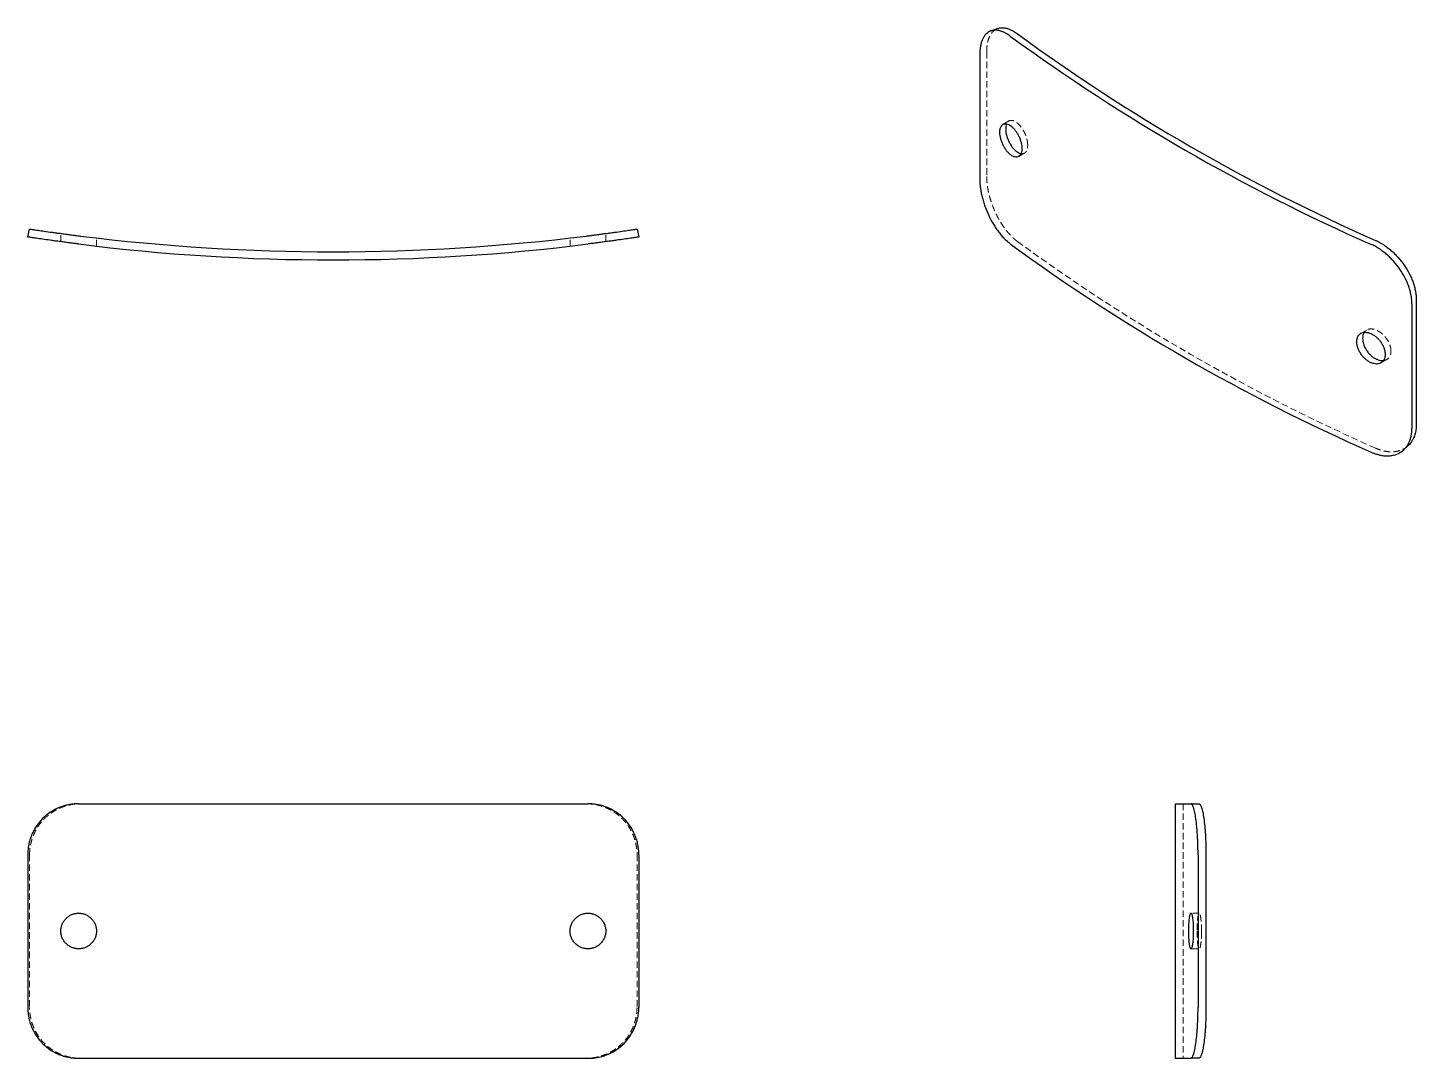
# Model space of a CAD drawing. Header units: millimetres. Extents: x 284 to 557, y 194 to 396.
import ezdxf

# ---------------------------------------------------------------- set-up
doc = ezdxf.new("R2010")
doc.units = ezdxf.units.MM
doc.linetypes.add('HIDDEN', pattern=[1.905, 1.27, -0.635])

msp = doc.modelspace()

# ---------------------------------------------------------------- linework, layer by layer
at = {"color": 7, "linetype": 'Continuous', "lineweight": 25}
for p, q in [((474.51, 396.32), (473.15, 395.82)), ((470.99, 391.22), (470.99, 366.73)), ((284.05, 355.35), (284.41, 356.91)), ((403.69, 356.91), (404.05, 355.35)), ((555.85, 342.24), (555.85, 317.74)), ((556.7, 343.02), (556.7, 318.53)), ((554.23, 313.53), (555.08, 314.31)), ((293.99, 243.97), (394.1, 243.97)), ((509.35, 243.97), (509.35, 193.97)), ((509.35, 243.97), (512.48, 243.97)), ((512.48, 243.97), (514.04, 243.97)), ((284.05, 233.97), (284.05, 203.97)), ((404.05, 233.97), (404.05, 203.97)), ((513.85, 233.97), (513.85, 203.97)), ((515.41, 233.97), (515.41, 203.97)), ((293.99, 193.97), (394.1, 193.97)), ((509.35, 193.97), (512.48, 193.97)), ((514.04, 193.97), (512.48, 193.97))]:
    msp.add_line(p, q, dxfattribs=at)
at = {"color": 7, "linetype": 'HIDDEN', "lineweight": 18}
for p, q in [((472.35, 391.71), (472.35, 367.22)), ((476.7, 378.15), (475.56, 377.49)), ((478.63, 371.17), (479.76, 371.83)), ((290.55, 354.42), (290.55, 356.04)), ((297.55, 353.55), (297.55, 355.16)), ((390.55, 353.55), (390.55, 355.16)), ((397.55, 354.42), (397.55, 356.04)), ((546.98, 337.07), (545.84, 336.42)), ((549.77, 330.61), (550.91, 331.27)), ((510.95, 243.97), (510.95, 193.97)), ((284.41, 233.97), (284.41, 203.97)), ((403.69, 233.97), (403.69, 203.97)), ((514.08, 222.47), (512.47, 222.47)), ((512.47, 215.47), (514.08, 215.47))]:
    msp.add_line(p, q, dxfattribs=at)
at = {"color": 7, "linetype": 'Continuous', "lineweight": 25}
for centre, radius, start, end in [((700.75, 700.52), 378.85, 233.8098, 246.1955), ((701.12, 699.88), 377.35, 233.83, 246.1754), ((344.05, 753.45), 401, 262.8811, 277.1189), ((344.05, 753.45), 402.6, 262.858, 277.142), ((700.75, 659.7), 378.85, 233.8098, 246.1955)]:
    msp.add_arc(centre, radius, start, end, dxfattribs=at)
at = {"color": 7, "linetype": 'HIDDEN', "lineweight": 18}
msp.add_arc((701.12, 659.06), 377.35, 233.83, 246.1754, dxfattribs=at)
at = {"color": 7, "linetype": 'Continuous', "lineweight": 25}
for points, knots in [([(477.05, 394.77), (476.99, 394.82), (476.85, 394.91), (476.65, 395.05), (476.45, 395.18), (476.25, 395.3), (476.06, 395.41), (475.73, 395.57), (475.28, 395.76), (474.71, 395.92), (474.17, 395.99), (473.49, 395.96), (472.73, 395.7), (472.1, 395.15), (471.69, 394.54), (471.44, 394.01), (471.24, 393.41), (471.12, 392.86), (471.06, 392.38), (471.02, 392.01), (471, 391.62), (470.99, 391.36), (470.99, 391.22)], [0, 0, 0, 0, 0.020856, 0.041667, 0.062455, 0.083241, 0.104048, 0.124897, 0.187501, 0.250094, 0.312373, 0.374643, 0.499771, 0.624232, 0.686781, 0.749341, 0.811842, 0.874363, 0.905806, 0.937175, 0.968547, 1, 1, 1, 1]), ([(474.51, 396.3), (474.58, 396.33), (474.83, 396.44), (475.35, 396.49), (476.06, 396.43), (476.82, 396.19), (477.61, 395.82), (478.15, 395.45), (478.42, 395.26)], [0, 0, 0, 0, 0.0591387, 0.2469564, 0.4349134, 0.6228204, 0.8113307, 1, 1, 1, 1]), ([(474.93, 375.94), (474.94, 375.99), (474.94, 376.08), (474.94, 376.22), (474.96, 376.35), (474.98, 376.51), (475.02, 376.71), (475.12, 376.99), (475.29, 377.28), (475.56, 377.51), (475.88, 377.62), (476.26, 377.61), (476.66, 377.47), (477.09, 377.21), (477.51, 376.84), (477.92, 376.37), (478.3, 375.83), (478.63, 375.23), (478.91, 374.59), (479.08, 374.05), (479.17, 373.63), (479.23, 373.32), (479.26, 373.01), (479.26, 372.82), (479.26, 372.73)], [0, 0, 0, 0, 0.0156416, 0.0312515, 0.0468683, 0.0625308, 0.0938492, 0.1252242, 0.1875171, 0.2501622, 0.3125274, 0.3750496, 0.4376106, 0.4999322, 0.5625781, 0.6248521, 0.687464, 0.7498612, 0.8123185, 0.8749065, 0.9060754, 0.9372738, 0.9686278, 1, 1, 1, 1]), ([(476.25, 377.59), (476.24, 377.58), (476.18, 377.47), (476.11, 377.14), (476.09, 376.78), (476.08, 376.6)], [0, 0, 0, 0, 0.012518, 0.504528, 1, 1, 1, 1]), ([(476.08, 376.6), (476.08, 376.41), (476.1, 376.02), (476.23, 375.38), (476.43, 374.73), (476.7, 374.1), (477.03, 373.49), (477.4, 372.95), (477.81, 372.48), (478.23, 372.11), (478.65, 371.86), (478.94, 371.74), (479.07, 371.73), (479.09, 371.73)], [0, 0, 0, 0, 0.099141, 0.198571, 0.297489, 0.396965, 0.495998, 0.595278, 0.694622, 0.793584, 0.893062, 0.991949, 1, 1, 1, 1]), ([(479.26, 372.73), (479.26, 372.68), (479.26, 372.59), (479.26, 372.45), (479.24, 372.32), (479.22, 372.16), (479.17, 371.96), (479.08, 371.68), (478.91, 371.39), (478.63, 371.15), (478.3, 371.04), (477.92, 371.05), (477.51, 371.19), (477.09, 371.45), (476.67, 371.82), (476.26, 372.29), (475.89, 372.83), (475.56, 373.43), (475.29, 374.07), (475.12, 374.61), (475.03, 375.04), (474.97, 375.35), (474.94, 375.66), (474.94, 375.85), (474.93, 375.94)], [0, 0, 0, 0, 0.01561, 0.031188, 0.046773, 0.062403, 0.09369, 0.125028, 0.187546, 0.249885, 0.312519, 0.374798, 0.437401, 0.499807, 0.562245, 0.624823, 0.687096, 0.749728, 0.812002, 0.87457, 0.905743, 0.937064, 0.968583, 1, 1, 1, 1]), ([(470.99, 366.73), (470.99, 366.64), (470.99, 366.46), (471, 366.18), (471.02, 365.9), (471.04, 365.62), (471.07, 365.33), (471.13, 364.85), (471.24, 364.15), (471.44, 363.24), (471.69, 362.32), (472.09, 361.09), (472.72, 359.57), (473.49, 358.13), (474.17, 357.06), (474.71, 356.31), (475.27, 355.62), (475.76, 355.09), (476.15, 354.7), (476.45, 354.43), (476.75, 354.17), (476.95, 354.02), (477.05, 353.94)], [0, 0, 0, 0, 0.020848, 0.041653, 0.062438, 0.083225, 0.104036, 0.124894, 0.187478, 0.250098, 0.312357, 0.374653, 0.499772, 0.624284, 0.686792, 0.749342, 0.811861, 0.874422, 0.905843, 0.937197, 0.968557, 1, 1, 1, 1]), ([(293.99, 353.98), (293.88, 353.99), (293.67, 354.02), (293.34, 354.06), (293.02, 354.1), (292.7, 354.14), (292.37, 354.18), (291.84, 354.25), (291.1, 354.35), (290.18, 354.47), (289.3, 354.59), (288.19, 354.75), (286.92, 354.92), (285.88, 355.08), (285.21, 355.17), (284.79, 355.24), (284.46, 355.29), (284.26, 355.32), (284.15, 355.33), (284.09, 355.34), (284.05, 355.35), (284.05, 355.35), (284.05, 355.35)], [0, 0, 0, 0, 0.020856, 0.041667, 0.062455, 0.083241, 0.104048, 0.124897, 0.187501, 0.250094, 0.312373, 0.374643, 0.499771, 0.624232, 0.686781, 0.749341, 0.811842, 0.874363, 0.905806, 0.937175, 0.968547, 1, 1, 1, 1]), ([(284.41, 356.91), (284.41, 356.91), (284.41, 356.91), (284.42, 356.91), (284.45, 356.91), (284.49, 356.9), (284.54, 356.89), (284.63, 356.88), (284.82, 356.85), (285.15, 356.8), (285.57, 356.74), (286.23, 356.64), (287.27, 356.49), (288.53, 356.31), (289.65, 356.16), (290.53, 356.04), (291.45, 355.92), (292.24, 355.81), (292.89, 355.73), (293.37, 355.67), (293.86, 355.6), (294.19, 355.56), (294.35, 355.54)], [0, 0, 0, 0, 0.020848, 0.041653, 0.062438, 0.083225, 0.104036, 0.124894, 0.187478, 0.250098, 0.312357, 0.374653, 0.499772, 0.624284, 0.686792, 0.749342, 0.811861, 0.874422, 0.905843, 0.937197, 0.968557, 1, 1, 1, 1]), ([(393.74, 355.54), (393.85, 355.56), (394.07, 355.58), (394.39, 355.62), (394.72, 355.67), (395.04, 355.71), (395.36, 355.75), (395.89, 355.82), (396.63, 355.91), (397.55, 356.04), (398.43, 356.16), (399.55, 356.31), (400.81, 356.49), (401.85, 356.64), (402.52, 356.74), (402.94, 356.8), (403.27, 356.85), (403.47, 356.88), (403.58, 356.9), (403.64, 356.91), (403.68, 356.91), (403.69, 356.91), (403.69, 356.91)], [0, 0, 0, 0, 0.020856, 0.041667, 0.062455, 0.083241, 0.104048, 0.124897, 0.187501, 0.250094, 0.312374, 0.374643, 0.499771, 0.624231, 0.686781, 0.749341, 0.811842, 0.874363, 0.905806, 0.937175, 0.968547, 1, 1, 1, 1]), ([(404.05, 355.35), (404.05, 355.35), (404.04, 355.35), (404.03, 355.35), (404, 355.34), (403.96, 355.34), (403.92, 355.33), (403.82, 355.31), (403.63, 355.29), (403.3, 355.24), (402.89, 355.17), (402.22, 355.08), (401.18, 354.93), (399.92, 354.75), (398.8, 354.59), (397.92, 354.47), (397, 354.35), (396.21, 354.25), (395.57, 354.16), (395.08, 354.1), (394.59, 354.04), (394.27, 354), (394.1, 353.98)], [0, 0, 0, 0, 0.020848, 0.041653, 0.062438, 0.083225, 0.104036, 0.124894, 0.187478, 0.250098, 0.312357, 0.374653, 0.499772, 0.624284, 0.686792, 0.749342, 0.811861, 0.874422, 0.905843, 0.937197, 0.968557, 1, 1, 1, 1]), ([(548.7, 354.69), (548.78, 354.65), (548.96, 354.57), (549.21, 354.44), (549.47, 354.3), (549.73, 354.16), (549.99, 354.01), (550.41, 353.74), (551, 353.32), (551.74, 352.73), (552.45, 352.08), (553.35, 351.14), (554.37, 349.85), (555.21, 348.45), (555.75, 347.3), (556.09, 346.42), (556.36, 345.55), (556.52, 344.83), (556.61, 344.27), (556.66, 343.84), (556.69, 343.43), (556.7, 343.16), (556.7, 343.02)], [0, 0, 0, 0, 0.020856, 0.041667, 0.062455, 0.083241, 0.104048, 0.124897, 0.187501, 0.250094, 0.312374, 0.374643, 0.499771, 0.624231, 0.686781, 0.749341, 0.811842, 0.874363, 0.905806, 0.937175, 0.968547, 1, 1, 1, 1]), ([(555.85, 342.24), (555.84, 342.33), (555.84, 342.51), (555.83, 342.78), (555.81, 343.05), (555.78, 343.33), (555.74, 343.61), (555.66, 344.09), (555.51, 344.76), (555.24, 345.63), (554.9, 346.5), (554.36, 347.65), (553.52, 349.05), (552.5, 350.34), (551.6, 351.28), (550.89, 351.94), (550.16, 352.53), (549.52, 352.98), (549.01, 353.3), (548.62, 353.52), (548.23, 353.72), (547.97, 353.84), (547.84, 353.9)], [0, 0, 0, 0, 0.020848, 0.041653, 0.062438, 0.083225, 0.104036, 0.124894, 0.187478, 0.250098, 0.312357, 0.374653, 0.499772, 0.624284, 0.686792, 0.749342, 0.811861, 0.874422, 0.905843, 0.937197, 0.968557, 1, 1, 1, 1]), ([(545.03, 334.76), (545.03, 334.81), (545.03, 334.9), (545.04, 335.04), (545.05, 335.17), (545.09, 335.34), (545.14, 335.55), (545.26, 335.84), (545.48, 336.16), (545.83, 336.44), (546.25, 336.6), (546.73, 336.65), (547.26, 336.57), (547.8, 336.38), (548.35, 336.09), (548.87, 335.69), (549.36, 335.21), (549.78, 334.66), (550.13, 334.07), (550.35, 333.56), (550.48, 333.15), (550.54, 332.85), (550.59, 332.55), (550.59, 332.36), (550.6, 332.27)], [0, 0, 0, 0, 0.015642, 0.031253, 0.046869, 0.062531, 0.093852, 0.125224, 0.187515, 0.25016, 0.312521, 0.375047, 0.437607, 0.499932, 0.562579, 0.624856, 0.687468, 0.749865, 0.812322, 0.874907, 0.906078, 0.937274, 0.968629, 1, 1, 1, 1]), ([(546.5, 336.61), (546.46, 336.55), (546.32, 336.37), (546.2, 335.97), (546.18, 335.61), (546.16, 335.42)], [0, 0, 0, 0, 0.192209, 0.594693, 1, 1, 1, 1]), ([(546.16, 335.42), (546.18, 335.23), (546.2, 334.84), (546.36, 334.23), (546.62, 333.61), (546.97, 333.02), (547.39, 332.47), (547.87, 331.99), (548.4, 331.59), (548.94, 331.29), (549.48, 331.11), (549.93, 331.03), (550.17, 331.06), (550.25, 331.07)], [0, 0, 0, 0, 0.095078, 0.190431, 0.285291, 0.380689, 0.475655, 0.570871, 0.666141, 0.761052, 0.856454, 0.951292, 1, 1, 1, 1]), ([(550.6, 332.27), (550.59, 332.22), (550.59, 332.13), (550.58, 331.99), (550.57, 331.86), (550.53, 331.69), (550.48, 331.48), (550.35, 331.19), (550.14, 330.87), (549.78, 330.59), (549.36, 330.42), (548.87, 330.37), (548.35, 330.44), (547.8, 330.63), (547.26, 330.93), (546.73, 331.33), (546.25, 331.81), (545.83, 332.36), (545.48, 332.95), (545.27, 333.46), (545.14, 333.87), (545.08, 334.18), (545.03, 334.48), (545.03, 334.67), (545.03, 334.76)], [0, 0, 0, 0, 0.015609, 0.031187, 0.046771, 0.062401, 0.093687, 0.125028, 0.187548, 0.249889, 0.312523, 0.374803, 0.437404, 0.499806, 0.562245, 0.624819, 0.687092, 0.749724, 0.811999, 0.874568, 0.905741, 0.937064, 0.968582, 1, 1, 1, 1]), ([(547.84, 313.08), (547.93, 313.04), (548.1, 312.96), (548.36, 312.86), (548.62, 312.77), (548.88, 312.68), (549.13, 312.61), (549.56, 312.5), (550.15, 312.38), (550.89, 312.33), (551.59, 312.36), (552.49, 312.51), (553.51, 312.92), (554.35, 313.59), (554.9, 314.28), (555.24, 314.86), (555.51, 315.5), (555.67, 316.08), (555.76, 316.57), (555.81, 316.95), (555.84, 317.34), (555.84, 317.61), (555.85, 317.74)], [0, 0, 0, 0, 0.020856, 0.041667, 0.062455, 0.083241, 0.104048, 0.124897, 0.187501, 0.250094, 0.312373, 0.374643, 0.499771, 0.624232, 0.686781, 0.749341, 0.811842, 0.874363, 0.905806, 0.937175, 0.968547, 1, 1, 1, 1]), ([(556.7, 318.53), (556.68, 318.18), (556.66, 317.47), (556.44, 316.51), (556.1, 315.64), (555.65, 314.9), (555.27, 314.51), (555.08, 314.32)], [0, 0, 0, 0, 0.2031318, 0.4067742, 0.6105411, 0.8131748, 1, 1, 1, 1]), ([(293.99, 243.97), (293.88, 243.97), (293.67, 243.97), (293.34, 243.95), (293.02, 243.93), (292.7, 243.89), (292.37, 243.84), (291.84, 243.74), (291.1, 243.56), (290.18, 243.23), (289.3, 242.81), (288.19, 242.14), (286.92, 241.1), (285.88, 239.83), (285.21, 238.71), (284.79, 237.82), (284.46, 236.89), (284.26, 236.1), (284.15, 235.45), (284.09, 234.96), (284.05, 234.47), (284.05, 234.14), (284.05, 233.97)], [0, 0, 0, 0, 0.020856, 0.041667, 0.062455, 0.083241, 0.104048, 0.124897, 0.187501, 0.250094, 0.312373, 0.374643, 0.499771, 0.624232, 0.686781, 0.749341, 0.811842, 0.874363, 0.905806, 0.937175, 0.968547, 1, 1, 1, 1]), ([(404.05, 233.97), (404.05, 234.08), (404.04, 234.3), (404.03, 234.63), (404, 234.95), (403.96, 235.28), (403.92, 235.6), (403.82, 236.14), (403.63, 236.88), (403.3, 237.81), (402.89, 238.7), (402.22, 239.82), (401.18, 241.09), (399.92, 242.13), (398.8, 242.81), (397.92, 243.23), (397, 243.56), (396.21, 243.75), (395.57, 243.87), (395.08, 243.93), (394.59, 243.96), (394.27, 243.97), (394.1, 243.97)], [0, 0, 0, 0, 0.020848, 0.041653, 0.062438, 0.083225, 0.104036, 0.124894, 0.187478, 0.250098, 0.312357, 0.374653, 0.499772, 0.624284, 0.686792, 0.749342, 0.811861, 0.874422, 0.905843, 0.937197, 0.968557, 1, 1, 1, 1]), ([(513.85, 233.97), (513.85, 234.08), (513.85, 234.3), (513.85, 234.63), (513.84, 234.95), (513.84, 235.28), (513.83, 235.6), (513.81, 236.14), (513.79, 236.88), (513.74, 237.81), (513.67, 238.7), (513.58, 239.82), (513.43, 241.09), (513.25, 242.13), (513.09, 242.81), (512.97, 243.23), (512.85, 243.56), (512.75, 243.75), (512.66, 243.87), (512.6, 243.93), (512.54, 243.96), (512.5, 243.97), (512.48, 243.97)], [0, 0, 0, 0, 0.020848, 0.041653, 0.062438, 0.083225, 0.104036, 0.124894, 0.187478, 0.250098, 0.312357, 0.374653, 0.499772, 0.624284, 0.686792, 0.749342, 0.811861, 0.874422, 0.905843, 0.937197, 0.968557, 1, 1, 1, 1]), ([(514.04, 243.97), (514.06, 243.97), (514.08, 243.97), (514.12, 243.95), (514.17, 243.93), (514.21, 243.89), (514.25, 243.84), (514.32, 243.74), (514.41, 243.56), (514.54, 243.23), (514.66, 242.81), (514.81, 242.14), (514.99, 241.1), (515.14, 239.83), (515.24, 238.71), (515.3, 237.82), (515.35, 236.89), (515.38, 236.1), (515.4, 235.45), (515.41, 234.96), (515.41, 234.47), (515.41, 234.14), (515.41, 233.97)], [0, 0, 0, 0, 0.020856, 0.041667, 0.062455, 0.083241, 0.104048, 0.124897, 0.187501, 0.250094, 0.312374, 0.374643, 0.499771, 0.624231, 0.686781, 0.749341, 0.811842, 0.874363, 0.905806, 0.937175, 0.968547, 1, 1, 1, 1]), ([(290.55, 218.97), (290.55, 219.03), (290.55, 219.14), (290.56, 219.32), (290.58, 219.49), (290.62, 219.71), (290.69, 219.99), (290.85, 220.43), (291.12, 220.93), (291.56, 221.47), (292.09, 221.9), (292.7, 222.23), (293.36, 222.43), (294.05, 222.49), (294.73, 222.43), (295.39, 222.23), (296, 221.9), (296.53, 221.47), (296.97, 220.93), (297.24, 220.43), (297.4, 219.99), (297.48, 219.66), (297.54, 219.32), (297.54, 219.09), (297.55, 218.97)], [0, 0, 0, 0, 0.0156416, 0.0312515, 0.0468683, 0.0625308, 0.0938492, 0.1252242, 0.1875171, 0.2501622, 0.3125274, 0.3750496, 0.4376106, 0.4999322, 0.5625781, 0.6248521, 0.687464, 0.7498612, 0.8123185, 0.8749065, 0.9060754, 0.9372738, 0.9686278, 1, 1, 1, 1]), ([(390.55, 218.97), (390.55, 219.03), (390.55, 219.14), (390.56, 219.32), (390.58, 219.49), (390.62, 219.71), (390.69, 219.99), (390.85, 220.43), (391.12, 220.93), (391.56, 221.47), (392.1, 221.9), (392.7, 222.23), (393.36, 222.43), (394.05, 222.49), (394.73, 222.43), (395.39, 222.23), (396, 221.9), (396.53, 221.47), (396.97, 220.93), (397.24, 220.43), (397.4, 219.99), (397.48, 219.66), (397.54, 219.32), (397.54, 219.09), (397.55, 218.97)], [0, 0, 0, 0, 0.015642, 0.031253, 0.046869, 0.062531, 0.093852, 0.125224, 0.187515, 0.25016, 0.312521, 0.375047, 0.437607, 0.499932, 0.562579, 0.624856, 0.687468, 0.749865, 0.812322, 0.874907, 0.906078, 0.937274, 0.968629, 1, 1, 1, 1]), ([(512.05, 218.97), (512.05, 219.03), (512.05, 219.14), (512.05, 219.32), (512.05, 219.49), (512.06, 219.71), (512.06, 219.99), (512.08, 220.43), (512.11, 220.93), (512.17, 221.47), (512.23, 221.9), (512.3, 222.23), (512.38, 222.43), (512.47, 222.49), (512.56, 222.43), (512.64, 222.23), (512.72, 221.9), (512.79, 221.47), (512.85, 220.93), (512.88, 220.43), (512.9, 219.99), (512.91, 219.66), (512.92, 219.32), (512.92, 219.09), (512.92, 218.97)], [0, 0, 0, 0, 0.015642, 0.031253, 0.046869, 0.062531, 0.093852, 0.125224, 0.187515, 0.25016, 0.312521, 0.375047, 0.437607, 0.499932, 0.562579, 0.624856, 0.687468, 0.749865, 0.812322, 0.874907, 0.906078, 0.937274, 0.968629, 1, 1, 1, 1]), ([(297.55, 218.97), (297.55, 218.91), (297.54, 218.8), (297.53, 218.63), (297.51, 218.46), (297.47, 218.23), (297.4, 217.95), (297.25, 217.52), (296.97, 217.01), (296.53, 216.48), (296, 216.04), (295.39, 215.72), (294.73, 215.52), (294.05, 215.45), (293.36, 215.52), (292.7, 215.71), (292.1, 216.04), (291.56, 216.47), (291.12, 217.01), (290.85, 217.51), (290.69, 217.95), (290.61, 218.28), (290.56, 218.62), (290.55, 218.86), (290.55, 218.97)], [0, 0, 0, 0, 0.01561, 0.031188, 0.046773, 0.062403, 0.09369, 0.125028, 0.187546, 0.249885, 0.312519, 0.374798, 0.437401, 0.499807, 0.562245, 0.624823, 0.687096, 0.749728, 0.812002, 0.87457, 0.905743, 0.937064, 0.968583, 1, 1, 1, 1]), ([(397.55, 218.97), (397.55, 218.91), (397.54, 218.8), (397.53, 218.63), (397.51, 218.46), (397.47, 218.23), (397.4, 217.95), (397.25, 217.52), (396.97, 217.01), (396.53, 216.48), (396, 216.04), (395.39, 215.72), (394.73, 215.52), (394.05, 215.45), (393.37, 215.52), (392.71, 215.71), (392.1, 216.04), (391.56, 216.47), (391.12, 217.01), (390.85, 217.51), (390.69, 217.95), (390.61, 218.28), (390.56, 218.62), (390.55, 218.86), (390.55, 218.97)], [0, 0, 0, 0, 0.015609, 0.031187, 0.046771, 0.062401, 0.093687, 0.125028, 0.187548, 0.249889, 0.312523, 0.374803, 0.437404, 0.499806, 0.562245, 0.624819, 0.687092, 0.749724, 0.811999, 0.874568, 0.905741, 0.937064, 0.968582, 1, 1, 1, 1]), ([(512.92, 218.97), (512.92, 218.91), (512.92, 218.8), (512.92, 218.63), (512.92, 218.46), (512.91, 218.23), (512.9, 217.95), (512.88, 217.52), (512.85, 217.01), (512.79, 216.48), (512.72, 216.04), (512.64, 215.72), (512.56, 215.52), (512.47, 215.45), (512.38, 215.52), (512.3, 215.71), (512.23, 216.04), (512.17, 216.47), (512.11, 217.01), (512.08, 217.51), (512.06, 217.95), (512.05, 218.28), (512.05, 218.62), (512.05, 218.86), (512.05, 218.97)], [0, 0, 0, 0, 0.015609, 0.031187, 0.046771, 0.062401, 0.093687, 0.125028, 0.187548, 0.249889, 0.312523, 0.374803, 0.437404, 0.499806, 0.562245, 0.624819, 0.687092, 0.749724, 0.811999, 0.874568, 0.905741, 0.937064, 0.968582, 1, 1, 1, 1]), ([(284.05, 203.97), (284.05, 203.86), (284.05, 203.64), (284.07, 203.32), (284.09, 202.99), (284.13, 202.67), (284.18, 202.34), (284.27, 201.8), (284.46, 201.06), (284.79, 200.13), (285.21, 199.25), (285.88, 198.12), (286.91, 196.85), (288.18, 195.81), (289.29, 195.14), (290.17, 194.72), (291.09, 194.39), (291.88, 194.19), (292.53, 194.08), (293.01, 194.02), (293.5, 193.98), (293.83, 193.97), (293.99, 193.97)], [0, 0, 0, 0, 0.020848, 0.041653, 0.062438, 0.083225, 0.104036, 0.124894, 0.187478, 0.250098, 0.312357, 0.374653, 0.499772, 0.624284, 0.686792, 0.749342, 0.811861, 0.874422, 0.905843, 0.937197, 0.968557, 1, 1, 1, 1]), ([(394.1, 193.97), (394.21, 193.97), (394.43, 193.97), (394.75, 193.99), (395.07, 194.02), (395.4, 194.05), (395.72, 194.1), (396.25, 194.2), (396.99, 194.38), (397.91, 194.71), (398.79, 195.13), (399.91, 195.8), (401.17, 196.84), (402.21, 198.11), (402.88, 199.23), (403.3, 200.12), (403.63, 201.05), (403.83, 201.85), (403.94, 202.49), (404, 202.98), (404.04, 203.48), (404.04, 203.81), (404.05, 203.97)], [0, 0, 0, 0, 0.020856, 0.041667, 0.062455, 0.083241, 0.104048, 0.124897, 0.187501, 0.250094, 0.312373, 0.374643, 0.499771, 0.624232, 0.686781, 0.749341, 0.811842, 0.874363, 0.905806, 0.937175, 0.968547, 1, 1, 1, 1]), ([(512.48, 193.97), (512.49, 193.97), (512.52, 193.97), (512.56, 193.99), (512.6, 194.02), (512.64, 194.05), (512.68, 194.1), (512.75, 194.2), (512.85, 194.38), (512.97, 194.71), (513.09, 195.13), (513.25, 195.8), (513.42, 196.84), (513.58, 198.11), (513.67, 199.23), (513.74, 200.12), (513.79, 201.05), (513.82, 201.85), (513.83, 202.49), (513.84, 202.98), (513.85, 203.48), (513.85, 203.81), (513.85, 203.97)], [0, 0, 0, 0, 0.020856, 0.041667, 0.062455, 0.083241, 0.104048, 0.124897, 0.187501, 0.250094, 0.312373, 0.374643, 0.499771, 0.624232, 0.686781, 0.749341, 0.811842, 0.874363, 0.905806, 0.937175, 0.968547, 1, 1, 1, 1]), ([(515.41, 203.97), (515.41, 203.86), (515.41, 203.64), (515.41, 203.32), (515.41, 202.99), (515.4, 202.67), (515.39, 202.34), (515.38, 201.8), (515.35, 201.06), (515.3, 200.13), (515.24, 199.25), (515.14, 198.12), (514.99, 196.85), (514.81, 195.81), (514.66, 195.14), (514.54, 194.72), (514.42, 194.39), (514.31, 194.19), (514.23, 194.08), (514.17, 194.02), (514.1, 193.98), (514.06, 193.97), (514.04, 193.97)], [0, 0, 0, 0, 0.020848, 0.041653, 0.062438, 0.083225, 0.104036, 0.124894, 0.187478, 0.250098, 0.312357, 0.374653, 0.499772, 0.624284, 0.686792, 0.749342, 0.811861, 0.874422, 0.905843, 0.937197, 0.968557, 1, 1, 1, 1])]:
    msp.add_open_spline(points, degree=3, knots=knots, dxfattribs=at)
at = {"color": 7, "linetype": 'HIDDEN', "lineweight": 18}
for points, knots in [([(472.35, 391.71), (472.36, 392.06), (472.38, 392.76), (472.54, 393.69), (472.79, 394.51), (473.14, 395.2), (473.58, 395.75), (474.04, 396.12), (474.38, 396.25), (474.51, 396.3)], [0, 0, 0, 0, 0.149439, 0.299254, 0.44916, 0.598233, 0.747924, 0.897915, 1, 1, 1, 1]), ([(480.4, 373.39), (480.4, 373.58), (480.38, 373.97), (480.25, 374.6), (480.05, 375.25), (479.77, 375.89), (479.44, 376.49), (479.06, 377.03), (478.65, 377.49), (478.23, 377.86), (477.81, 378.12), (477.4, 378.26), (477.03, 378.28), (476.7, 378.17), (476.43, 377.95), (476.31, 377.71), (476.25, 377.59)], [0, 0, 0, 0, 0.071387, 0.143049, 0.214679, 0.286102, 0.357863, 0.429218, 0.500943, 0.572444, 0.643981, 0.715679, 0.787026, 0.858786, 0.930134, 1, 1, 1, 1]), ([(479.09, 371.73), (479.2, 371.72), (479.45, 371.69), (479.77, 371.81), (480.05, 372.04), (480.25, 372.39), (480.38, 372.84), (480.4, 373.2), (480.4, 373.39)], [0, 0, 0, 0, 0.155551, 0.324227, 0.493065, 0.662257, 0.830646, 1, 1, 1, 1]), ([(478.42, 354.43), (478.35, 354.48), (478.22, 354.59), (478.02, 354.75), (477.82, 354.92), (477.62, 355.1), (477.42, 355.28), (477.09, 355.61), (476.64, 356.1), (476.07, 356.8), (475.53, 357.55), (474.85, 358.61), (474.09, 360.05), (473.46, 361.57), (473.05, 362.8), (472.8, 363.72), (472.6, 364.64), (472.48, 365.38), (472.42, 365.96), (472.38, 366.39), (472.36, 366.81), (472.35, 367.08), (472.35, 367.22)], [0, 0, 0, 0, 0.020856, 0.041667, 0.062455, 0.083241, 0.104048, 0.124897, 0.187501, 0.250094, 0.312374, 0.374643, 0.499771, 0.624231, 0.686781, 0.749341, 0.811842, 0.874363, 0.905806, 0.937175, 0.968547, 1, 1, 1, 1]), ([(551.74, 332.92), (551.73, 333.12), (551.71, 333.5), (551.54, 334.12), (551.28, 334.73), (550.92, 335.32), (550.5, 335.86), (550.01, 336.35), (549.49, 336.74), (548.94, 337.04), (548.4, 337.23), (547.87, 337.31), (547.39, 337.26), (546.97, 337.09), (546.67, 336.87), (546.54, 336.67), (546.5, 336.61)], [0, 0, 0, 0, 0.07377, 0.14783, 0.221854, 0.295666, 0.369826, 0.443566, 0.517687, 0.591571, 0.6655, 0.739588, 0.81332, 0.887477, 0.961211, 1, 1, 1, 1]), ([(550.25, 331.07), (550.33, 331.08), (550.57, 331.09), (550.92, 331.25), (551.28, 331.52), (551.54, 331.91), (551.7, 332.37), (551.73, 332.74), (551.74, 332.92)], [0, 0, 0, 0, 0.08929, 0.271204, 0.453291, 0.635753, 0.817354, 1, 1, 1, 1]), ([(555.08, 314.32), (555.06, 314.3), (554.85, 314.07), (554.35, 313.75), (553.56, 313.38), (552.69, 313.16), (551.75, 313.1), (550.76, 313.2), (549.74, 313.44), (549.04, 313.72), (548.7, 313.86)], [0, 0, 0, 0, 0.011545, 0.152914, 0.293537, 0.434563, 0.575694, 0.716788, 0.858334, 1, 1, 1, 1]), ([(284.41, 233.97), (284.41, 234.08), (284.41, 234.3), (284.42, 234.63), (284.45, 234.95), (284.49, 235.28), (284.54, 235.6), (284.63, 236.14), (284.82, 236.88), (285.15, 237.81), (285.57, 238.7), (286.23, 239.82), (287.27, 241.09), (288.53, 242.13), (289.65, 242.81), (290.53, 243.23), (291.45, 243.56), (292.24, 243.75), (292.89, 243.87), (293.37, 243.93), (293.86, 243.96), (294.19, 243.97), (294.35, 243.97)], [0, 0, 0, 0, 0.020848, 0.041653, 0.062438, 0.083225, 0.104036, 0.124894, 0.187478, 0.250098, 0.312357, 0.374653, 0.499772, 0.624284, 0.686792, 0.749342, 0.811861, 0.874422, 0.905843, 0.937197, 0.968557, 1, 1, 1, 1]), ([(393.74, 243.97), (393.85, 243.97), (394.07, 243.97), (394.39, 243.95), (394.72, 243.93), (395.04, 243.89), (395.36, 243.84), (395.89, 243.74), (396.63, 243.56), (397.55, 243.23), (398.43, 242.81), (399.55, 242.14), (400.81, 241.1), (401.85, 239.83), (402.52, 238.71), (402.94, 237.82), (403.27, 236.89), (403.47, 236.1), (403.58, 235.45), (403.64, 234.96), (403.68, 234.47), (403.69, 234.14), (403.69, 233.97)], [0, 0, 0, 0, 0.020856, 0.041667, 0.062455, 0.083241, 0.104048, 0.124897, 0.187501, 0.250094, 0.312374, 0.374643, 0.499771, 0.624231, 0.686781, 0.749341, 0.811842, 0.874363, 0.905806, 0.937175, 0.968547, 1, 1, 1, 1]), ([(514.54, 218.97), (514.54, 219.03), (514.54, 219.14), (514.53, 219.31), (514.53, 219.49), (514.53, 219.71), (514.52, 219.99), (514.5, 220.42), (514.46, 220.93), (514.4, 221.47), (514.33, 221.9), (514.25, 222.23), (514.17, 222.43), (514.08, 222.49), (514, 222.43), (513.92, 222.23), (513.84, 221.91), (513.78, 221.47), (513.72, 220.94), (513.69, 220.43), (513.67, 220), (513.66, 219.66), (513.66, 219.32), (513.66, 219.09), (513.66, 218.97)], [0, 0, 0, 0, 0.015609, 0.031187, 0.046771, 0.062401, 0.093687, 0.125028, 0.187548, 0.249889, 0.312523, 0.374803, 0.437405, 0.499806, 0.562245, 0.62482, 0.687092, 0.749724, 0.811999, 0.874568, 0.905741, 0.937064, 0.968582, 1, 1, 1, 1]), ([(512.92, 218.97), (512.92, 219.2), (512.92, 219.44), (512.91, 219.66), (512.91, 219.66)], [0, 0, 0, 0, 0.998267, 1, 1, 1, 1]), ([(513.66, 218.97), (513.66, 218.91), (513.66, 218.8), (513.66, 218.63), (513.66, 218.46), (513.67, 218.23), (513.67, 217.95), (513.69, 217.52), (513.72, 217.01), (513.78, 216.48), (513.84, 216.04), (513.91, 215.71), (514, 215.52), (514.08, 215.45), (514.17, 215.52), (514.25, 215.72), (514.33, 216.04), (514.4, 216.48), (514.46, 217.01), (514.5, 217.52), (514.52, 217.95), (514.53, 218.28), (514.54, 218.63), (514.54, 218.86), (514.54, 218.97)], [0, 0, 0, 0, 0.015642, 0.031253, 0.046869, 0.062531, 0.093852, 0.125224, 0.187515, 0.25016, 0.312521, 0.375047, 0.437607, 0.499932, 0.562579, 0.624857, 0.687468, 0.749865, 0.812322, 0.874907, 0.906078, 0.937274, 0.968629, 1, 1, 1, 1]), ([(514.54, 218.97), (514.54, 218.74), (514.54, 218.51), (514.53, 218.29), (514.53, 218.29)], [0, 0, 0, 0, 0.998267, 1, 1, 1, 1]), ([(294.35, 193.97), (294.24, 193.97), (294.03, 193.97), (293.7, 193.99), (293.38, 194.02), (293.06, 194.05), (292.73, 194.1), (292.2, 194.2), (291.46, 194.38), (290.54, 194.71), (289.66, 195.13), (288.54, 195.8), (287.28, 196.84), (286.24, 198.11), (285.57, 199.23), (285.15, 200.12), (284.82, 201.05), (284.62, 201.85), (284.51, 202.49), (284.45, 202.98), (284.41, 203.48), (284.41, 203.81), (284.41, 203.97)], [0, 0, 0, 0, 0.020856, 0.041667, 0.062455, 0.083241, 0.104048, 0.124897, 0.187501, 0.250094, 0.312374, 0.374643, 0.499771, 0.624231, 0.686781, 0.749341, 0.811842, 0.874363, 0.905806, 0.937175, 0.968547, 1, 1, 1, 1]), ([(403.69, 203.97), (403.69, 203.86), (403.68, 203.64), (403.67, 203.32), (403.64, 202.99), (403.6, 202.67), (403.56, 202.34), (403.46, 201.8), (403.27, 201.06), (402.95, 200.13), (402.53, 199.25), (401.86, 198.12), (400.82, 196.85), (399.56, 195.81), (398.44, 195.14), (397.56, 194.72), (396.64, 194.39), (395.85, 194.19), (395.21, 194.08), (394.72, 194.02), (394.23, 193.98), (393.91, 193.97), (393.74, 193.97)], [0, 0, 0, 0, 0.020848, 0.041653, 0.062438, 0.083225, 0.104036, 0.124894, 0.187478, 0.250098, 0.312357, 0.374653, 0.499772, 0.624284, 0.686792, 0.749342, 0.811861, 0.874422, 0.905843, 0.937197, 0.968557, 1, 1, 1, 1])]:
    msp.add_open_spline(points, degree=3, knots=knots, dxfattribs=at)

doc.saveas('drawing.dxf')
